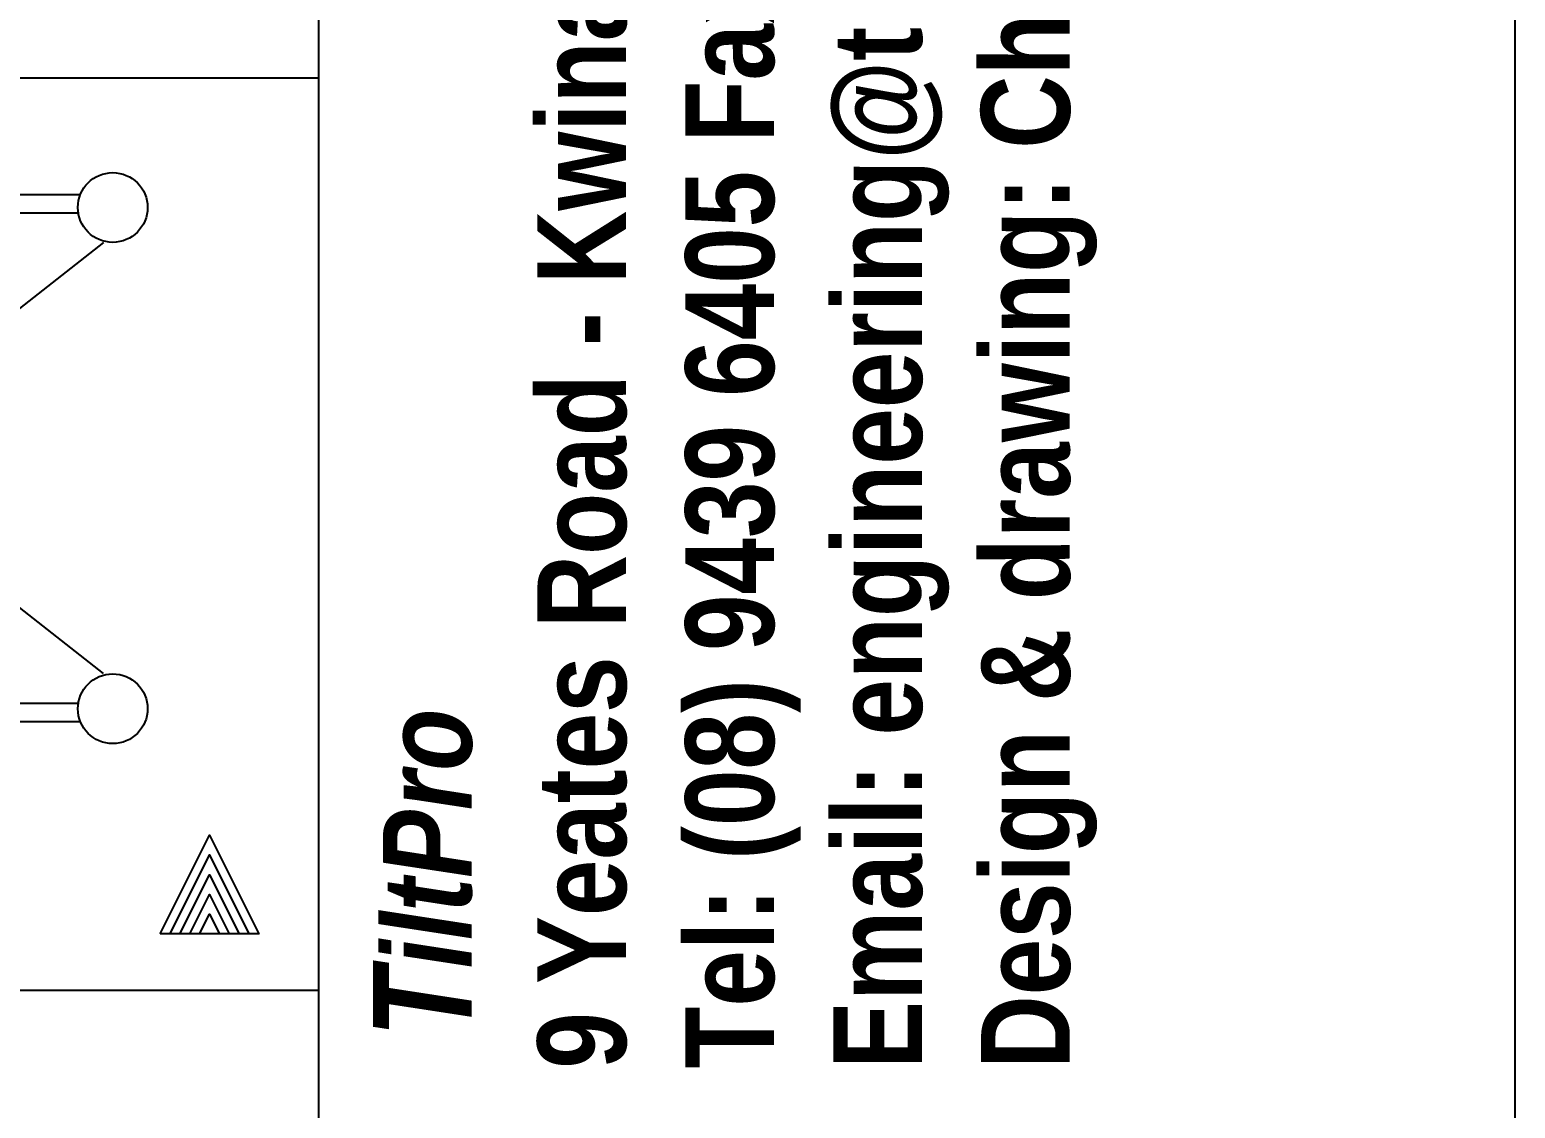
# Model space of a CAD drawing. Header units: millimetres. Extents: x 0 to 16589, y 0 to 10791.
# Drawn here: x 14221 to 16578, y 6529 to 8241 of the extents above; entities that cross this region are included whole.
import ezdxf

# ---------------------------------------------------------------- set-up
doc = ezdxf.new("R2010")
doc.units = ezdxf.units.MM
doc.header["$LTSCALE"] = 4
for name, color, linetype in [('background', 7, 'Continuous'), ('drawing', 7, 'Continuous'), ('inserts', 7, 'Continuous')]:
    doc.layers.add(name, color=color, linetype=linetype)
doc.styles.get("Standard").update_dxf_attribs({"font": 'techb___.ttf', "height": 200})

# ---------------------------------------------------------------- blocks, each defined once
blk = doc.blocks.new('A$C65BF2067')
at = {"layer": 'background'}
blk.add_line((-480.94, 0), (521.6, 0), dxfattribs=at)
blk = doc.blocks.new('flv')
at = {"layer": 'inserts'}
for p, q in [((0, 285.94), (0, 0)), ((137.71, 285.94), (0, 285.94)), ((137.71, 0), (137.71, 285.94)), ((0, 276.67), (-42.87, 276.67)), ((137.71, 276.67), (180.58, 276.67)), ((0, 267.36), (-42.87, 267.36)), ((137.71, 267.36), (180.58, 267.36)), ((-55.17, 252.3), (0, 209)), ((192.88, 252.3), (137.71, 209)), ((-55.17, 33.64), (0, 76.94)), ((192.88, 33.64), (137.71, 76.94)), ((0, 18.59), (-42.87, 18.59)), ((137.71, 18.59), (180.58, 18.59)), ((0, 9.27), (-42.87, 9.27)), ((137.71, 9.27), (180.58, 9.27)), ((0, 0), (137.71, 0))]:
    blk.add_line(p, q, dxfattribs=at)
for centre in [(-59.91, 270.15), (197.62, 270.15), (-59.91, 15.79), (197.62, 15.79)]:
    blk.add_circle(centre, 17.69, dxfattribs=at)
blk = doc.blocks.new('FlvTyp')
at = {"layer": 'drawing', "color": 0}
for p, q in [((32.16, 197.79), (65.39, 232.71)), ((98.62, 197.79), (65.39, 232.71)), ((53.3, 197.79), (32.16, 197.79)), ((53.3, 147.33), (53.3, 197.79)), ((53.3, 197.79), (53.3, 81.11)), ((77.48, 197.79), (77.48, 81.11)), ((77.48, 197.79), (98.62, 197.79)), ((53.3, 81.11), (32.16, 81.11)), ((32.16, 81.11), (65.39, 46.19)), ((98.62, 81.11), (65.39, 46.19)), ((77.48, 81.11), (98.62, 81.11))]:
    blk.add_line(p, q, dxfattribs=at)
blk.add_blockref('flv', (0, 0), dxfattribs=at)

msp = doc.modelspace()

# ---------------------------------------------------------------- linework, layer by layer
at = {"layer": 'background'}
for p, q in [((14679.03, 10779.46), (14679.03, 11.56)), ((11543.22, 8164.87), (14679.03, 8164.87))]:
    msp.add_line(p, q, dxfattribs=at)
for points in [[(0, 0), (16577.72, 0), (16577.72, 10791.15), (0, 10791.15)], [(14427.65, 6806.29), (14505.84, 6962.69), (14584.04, 6806.29)], [(14443.28, 6806.29), (14505.84, 6931.41), (14568.4, 6806.29)], [(14458.92, 6806.29), (14505.84, 6900.13), (14552.76, 6806.29)], [(14474.56, 6806.29), (14505.84, 6868.85), (14537.12, 6806.29)], [(14490.2, 6806.29), (14505.84, 6837.57), (14521.48, 6806.29)]]:
    msp.add_lwpolyline(points, close=True, dxfattribs=at)

# ---------------------------------------------------------------- block references
at = {"layer": 'background', "color": 0, "xscale": 3.127870858412617, "yscale": 3.127870858412617, "zscale": 3.127870858412617}
msp.add_blockref('A$C65BF2067', (13047.53, 6717.03), dxfattribs=at)
at = {"layer": 'drawing', "color": 0, "xscale": 3.127870858412617, "yscale": 3.127870858412617, "zscale": 3.127870858412617}
msp.add_blockref('FlvTyp', (13734.19, 7114.21), dxfattribs=at)
msp.add_blockref('FlvTyp', (13734.19, 7114.21), dxfattribs=at)

# ---------------------------------------------------------------- texts
at = {"layer": 'drawing', "color": 0, "insert": (14765.49, 6592.3), "char_height": 156.3935, "attachment_point": 1, "rotation": 90}
msp.add_mtext_dynamic_manual_height_columns('{\\fTechnicBold|b1|i1|c2|p2; T\\H0.9x;iltPro\\P\\fTechnicBold|b0|i0|c2|p2;9 Yeates Road - Kwinana Beach WA 6167\\PTel: (08) 9439 6405 Fax; (08) 9439 6407\\PEmail: engineering@tiltpro.com.au\\PDesign & drawing: Chendurun Purushothman}', width=5691.3191, gutter_width=781.97, heights=[1984.18], dxfattribs=at)

doc.saveas('drawing.dxf')
